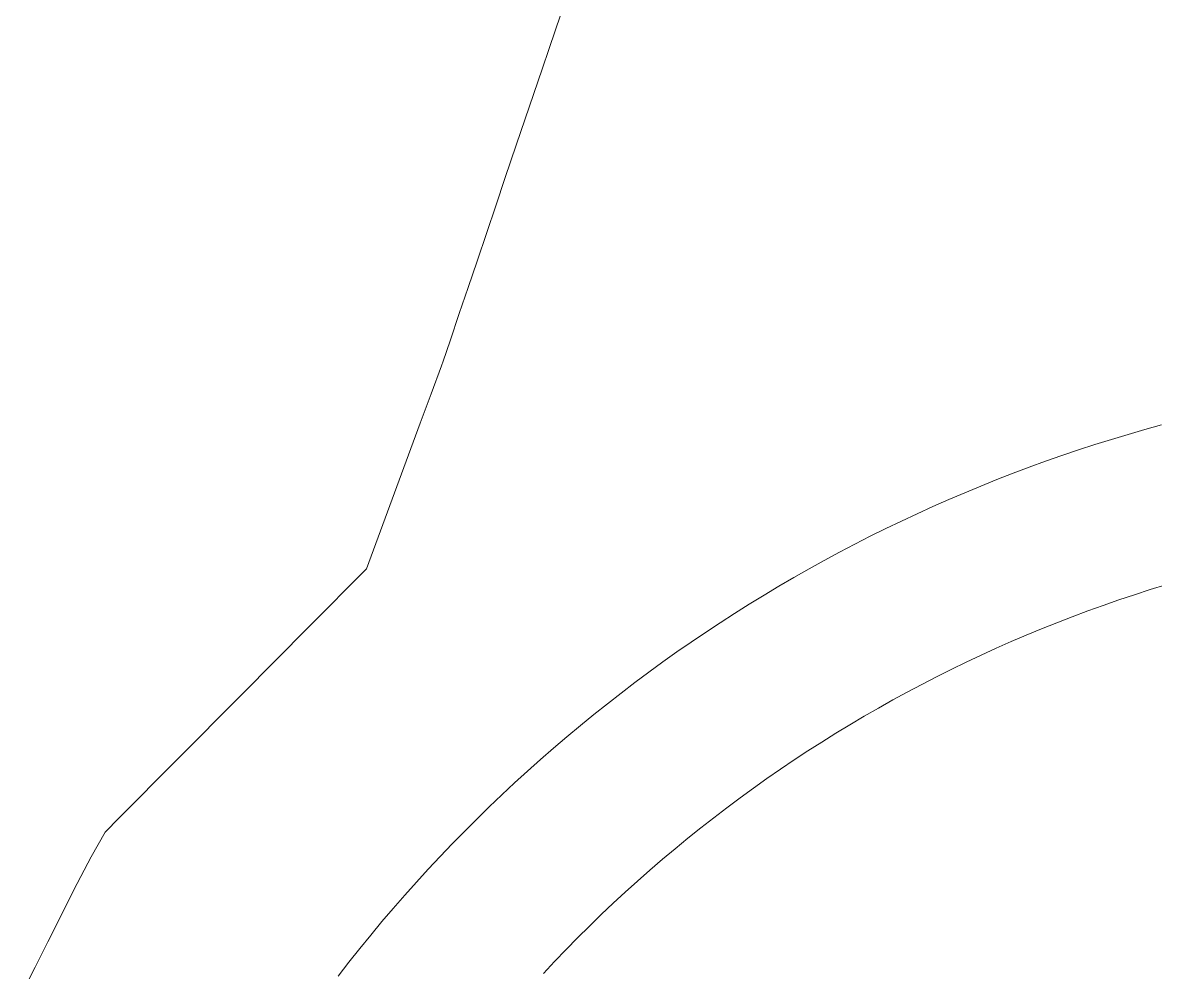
# Model space of a CAD drawing. Header units: metres. Extents: x 300457 to 302353, y 6232868 to 6234686.
# Drawn here: x 300523.5 to 300990.8, y 6233634.9 to 6234026.5 of the extents above; entities that cross this region are included whole.
import ezdxf

# ---------------------------------------------------------------- set-up
doc = ezdxf.new("R2010")
doc.units = ezdxf.units.M
doc.layers.add('Cadastre Land Parcels_SP_EXT', color=9, linetype='Continuous', lineweight=5)

msp = doc.modelspace()

# ---------------------------------------------------------------- linework, layer by layer
at = {"layer": 'Cadastre Land Parcels_SP_EXT', "linetype": 'Continuous'}
for points in [[(300745.5, 6234030.07), (300740.69, 6234015.87), (300737.79, 6234007.35), (300732.61, 6233992.07), (300727.16, 6233975.97), (300722.63, 6233962.63), (300718.71, 6233951.05), (300714.94, 6233939.95), (300710.96, 6233928.22), (300707.25, 6233917.28), (300703.64, 6233906.61), (300699.81, 6233895.32), (300696.98, 6233886.97), (300696.24, 6233884.96), (300692, 6233873.47), (300687.54, 6233861.43), (300682.66, 6233848.28), (300665.35, 6233801.37), (300641.53, 6233777.39), (300613.91, 6233749.54), (300586.73, 6233722.18), (300563.32, 6233698.59), (300557.51, 6233692.75), (300551.78, 6233682.54), (300544.66, 6233669.02), (300538.9, 6233657.55), (300533.87, 6233647.53), (300528.62, 6233637.06), (300523.49, 6233626.84)], [(300993.32, 6233860.65), (300986.42, 6233858.74), (300979.55, 6233856.76), (300972.69, 6233854.69), (300965.87, 6233852.56), (300959.06, 6233850.34), (300952.28, 6233848.05), (300945.53, 6233845.68), (300938.8, 6233843.24), (300932.11, 6233840.72), (300925.43, 6233838.13), (300918.79, 6233835.46), (300912.19, 6233832.72), (300905.61, 6233829.91), (300899.06, 6233827.02), (300892.55, 6233824.06), (300886.07, 6233821.02), (300879.62, 6233817.91), (300873.21, 6233814.74), (300866.83, 6233811.48), (300860.49, 6233808.16), (300854.19, 6233804.77), (300847.93, 6233801.31), (300841.71, 6233797.77), (300835.53, 6233794.17), (300829.39, 6233790.5), (300823.28, 6233786.76), (300817.23, 6233782.95), (300811.21, 6233779.08), (300805.24, 6233775.13), (300799.31, 6233771.12), (300793.43, 6233767.05), (300787.59, 6233762.9), (300781.8, 6233758.7), (300776.07, 6233754.43), (300770.37, 6233750.09), (300764.73, 6233745.7), (300759.13, 6233741.23), (300753.59, 6233736.69), (300748.05, 6233732.07), (300742.57, 6233727.4), (300737.14, 6233722.66), (300731.77, 6233717.87), (300726.45, 6233713.02), (300721.19, 6233708.1), (300715.98, 6233703.13), (300710.82, 6233698.1), (300705.73, 6233693.01), (300700.69, 6233687.87), (300695.71, 6233682.67), (300690.79, 6233677.41), (300685.93, 6233672.1), (300681.13, 6233666.73), (300676.39, 6233661.31), (300671.71, 6233655.83), (300667.09, 6233650.31), (300662.54, 6233644.73), (300658.05, 6233639.1), (300653.62, 6233633.42)], [(300653.62, 6233633.42), (300658.05, 6233639.1), (300662.54, 6233644.73), (300667.09, 6233650.31), (300671.71, 6233655.83), (300676.39, 6233661.31), (300681.13, 6233666.73), (300685.93, 6233672.1), (300690.79, 6233677.41), (300695.71, 6233682.67), (300700.69, 6233687.87), (300705.73, 6233693.01), (300710.82, 6233698.1), (300715.98, 6233703.13), (300721.19, 6233708.1), (300726.45, 6233713.02), (300731.77, 6233717.87), (300737.14, 6233722.66), (300742.57, 6233727.4), (300748.05, 6233732.07), (300753.59, 6233736.69), (300759.13, 6233741.23), (300764.73, 6233745.7), (300770.37, 6233750.09), (300776.07, 6233754.43), (300781.8, 6233758.7), (300787.59, 6233762.9), (300793.43, 6233767.05), (300799.31, 6233771.12), (300805.24, 6233775.13), (300811.21, 6233779.08), (300817.23, 6233782.95), (300823.28, 6233786.76), (300829.39, 6233790.5), (300835.53, 6233794.17), (300841.71, 6233797.77), (300847.93, 6233801.31), (300854.19, 6233804.77), (300860.49, 6233808.16), (300866.83, 6233811.48), (300873.21, 6233814.74), (300879.62, 6233817.91), (300886.07, 6233821.02), (300892.55, 6233824.06), (300899.06, 6233827.02), (300905.61, 6233829.91), (300912.19, 6233832.72), (300918.79, 6233835.46), (300925.43, 6233838.13), (300932.11, 6233840.72), (300938.8, 6233843.24), (300945.53, 6233845.68), (300952.28, 6233848.05), (300959.06, 6233850.34), (300965.87, 6233852.56), (300972.69, 6233854.69), (300979.55, 6233856.76), (300986.42, 6233858.74), (300993.32, 6233860.65)], [(300738.33, 6233634.46), (300742.99, 6233639.42), (300747.7, 6233644.33), (300752.48, 6233649.18), (300757.31, 6233653.98), (300762.2, 6233658.72), (300767.14, 6233663.4), (300772.14, 6233668.02), (300777.19, 6233672.58), (300782.3, 6233677.08), (300787.45, 6233681.53), (300792.66, 6233685.91), (300797.93, 6233690.23), (300803.24, 6233694.49), (300808.6, 6233698.68), (300814.01, 6233702.81), (300819.47, 6233706.88), (300824.98, 6233710.88), (300830.53, 6233714.82), (300836.13, 6233718.69), (300841.78, 6233722.5), (300847.47, 6233726.24), (300853.2, 6233729.91), (300858.98, 6233733.51), (300864.79, 6233737.05), (300870.65, 6233740.51), (300876.55, 6233743.91), (300882.49, 6233747.24), (300888.47, 6233750.49), (300894.48, 6233753.68), (300900.54, 6233756.8), (300906.62, 6233759.84), (300912.75, 6233762.82), (300918.91, 6233765.71), (300925.1, 6233768.54), (300931.33, 6233771.3), (300937.58, 6233773.98), (300943.87, 6233776.58), (300950.19, 6233779.11), (300956.54, 6233781.57), (300962.92, 6233783.95), (300969.33, 6233786.26), (300975.76, 6233788.49), (300982.21, 6233790.65), (300988.7, 6233792.73), (300995.2, 6233794.73)], [(300995.2, 6233794.73), (300988.7, 6233792.73), (300982.21, 6233790.65), (300975.76, 6233788.49), (300969.33, 6233786.26), (300962.92, 6233783.95), (300956.54, 6233781.57), (300950.19, 6233779.11), (300943.87, 6233776.58), (300937.58, 6233773.98), (300931.33, 6233771.3), (300925.1, 6233768.54), (300918.91, 6233765.71), (300912.75, 6233762.82), (300906.62, 6233759.84), (300900.54, 6233756.8), (300894.48, 6233753.68), (300888.47, 6233750.49), (300882.49, 6233747.24), (300876.55, 6233743.91), (300870.65, 6233740.51), (300864.79, 6233737.05), (300858.98, 6233733.51), (300853.2, 6233729.91), (300847.47, 6233726.24), (300841.78, 6233722.5), (300836.13, 6233718.69), (300830.53, 6233714.82), (300824.98, 6233710.88), (300819.47, 6233706.88), (300814.01, 6233702.81), (300808.6, 6233698.68), (300803.24, 6233694.49), (300797.93, 6233690.23), (300792.66, 6233685.91), (300787.45, 6233681.53), (300782.3, 6233677.08), (300777.19, 6233672.58), (300772.14, 6233668.02), (300767.14, 6233663.4), (300762.2, 6233658.72), (300757.31, 6233653.98), (300752.48, 6233649.18), (300747.7, 6233644.33), (300742.99, 6233639.42), (300738.33, 6233634.46)]]:
    msp.add_lwpolyline(points, dxfattribs=at)

doc.saveas('drawing.dxf')
